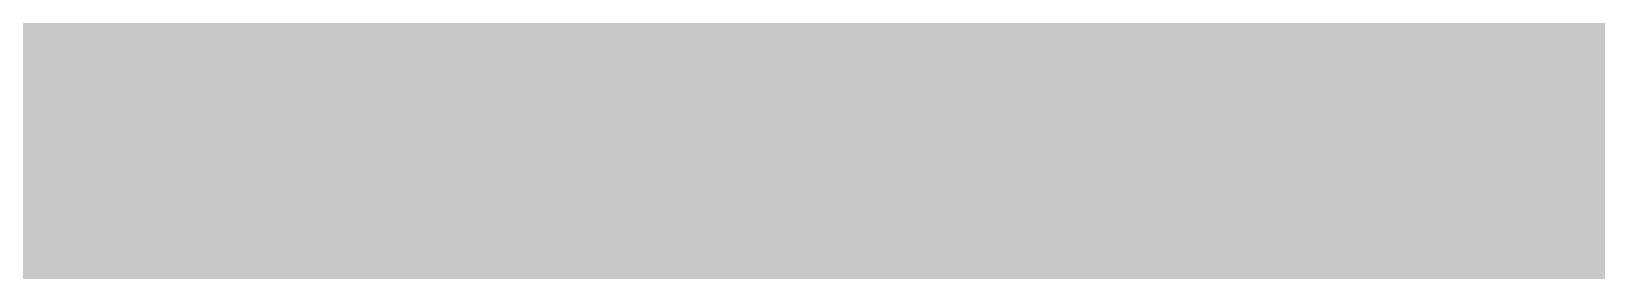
# Model space of a CAD drawing. Extents: x -6 to 145, y -22 to 62.
# Drawn here: x 33.0282 to 33.3277, y 0.593 to 0.6388 of the extents above; entities that cross this region are included whole.
import ezdxf

# ---------------------------------------------------------------- set-up
doc = ezdxf.new("R2010")
doc.units = 0
doc.header["$MEASUREMENT"] = 0
for name, color, linetype in [('PLANE_SHAPES_LAYER_2', 230, 'CONTINUOUS'), ('PLANE_SHAPES_LAYER_3', 81, 'CONTINUOUS'), ('PLANE_SHAPES_LAYER_BOTTOM', 10, 'CONTINUOUS'), ('PLANE_SHAPES_LAYER_TOP', 150, 'CONTINUOUS'), ('SILKSCREEN_OUTLINES_BTM', 211, 'CONTINUOUS')]:
    doc.layers.add(name, color=color, linetype=linetype)

msp = doc.modelspace()

# ---------------------------------------------------------------- linework, layer by layer
at = {"layer": 'PLANE_SHAPES_LAYER_2'}
msp.add_solid([(-5.12, -1.92), (44.8, -1.92), (-5.12, 60.16), (44.8, 60.16)], dxfattribs=at)
at = {"layer": 'PLANE_SHAPES_LAYER_3'}
msp.add_solid([(-4.48, -1.28), (45.44, -1.28), (-4.48, 60.8), (45.44, 60.8)], dxfattribs=at)
at = {"layer": 'PLANE_SHAPES_LAYER_BOTTOM'}
msp.add_solid([(-6.4, -3.2), (43.52, -3.2), (-6.4, 58.88), (43.52, 58.88)], dxfattribs=at)
at = {"layer": 'PLANE_SHAPES_LAYER_TOP'}
msp.add_solid([(-5.76, -2.56), (44.16, -2.56), (-5.76, 59.52), (44.16, 59.52)], dxfattribs=at)
at = {"layer": 'SILKSCREEN_OUTLINES_BTM', "const_width": 0.15}
for points in [[(33.106341, 0.390304), (33.106341, 1.914304), (34.630341, 1.914304), (34.630341, 0.390304)], [(31.725653, 0.378001), (31.725653, 1.902001), (33.249653, 1.902001), (33.249653, 0.378001)]]:
    msp.add_lwpolyline(points, close=True, dxfattribs=at)

doc.saveas('drawing.dxf')
